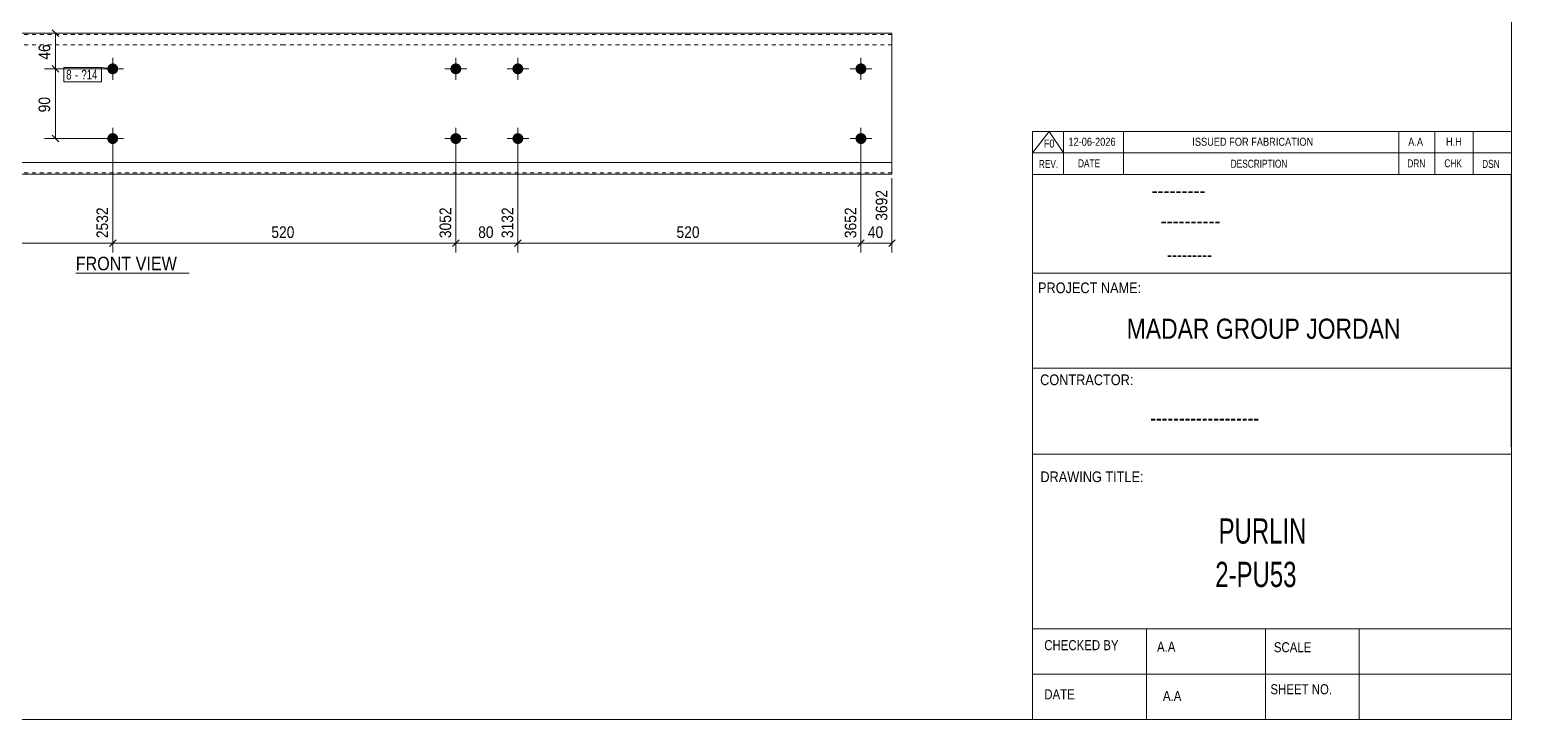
# Model space of a CAD drawing. Header units: millimetres. Extents: x 2 to 579, y 1 to 405.
# Drawn here: x 196.9 to 579, y 5 to 183 of the extents above; entities that cross this region are included whole.
import ezdxf

# ---------------------------------------------------------------- set-up
doc = ezdxf.new("R2010")
doc.units = ezdxf.units.MM
doc.linetypes.add('XKITLINE00', pattern=[0])
doc.linetypes.add('XKITLINE01', pattern=[4, 1, -1, 1, -1])
for name, color, linetype, lineweight in [('Bolt', 3, 'Continuous', 0), ('BoltMark', 7, 'Continuous', 0), ('Dimensions', 7, 'Continuous', 0), ('DrawingSheet', 5, 'Continuous', 0), ('OtherObjectType', 7, 'Continuous', 0), ('Part', 2, 'Continuous', 0)]:
    doc.layers.add(name, color=color, linetype=linetype, lineweight=lineweight)
doc.styles.add('@ARIAL_UNICODE_MS_BOLD', font='ARIAL.TTF')
doc.styles.add('ARIAL', font='ARIAL.TTF')
doc.styles.add('ARIAL_NARROW', font='ARIALN.TTF')
doc.styles.add('COMIC_SANS_MS_BOLD', font='COMICBD.TTF')
doc.styles.add('SWIS721_EX_BT', font='ARIAL.TTF')
doc.styles.add('SWISSE', font='ARIAL.TTF')

# ---------------------------------------------------------------- blocks, each defined once
blk = doc.blocks.new('*A2')
at = {"layer": 'Bolt'}
for points in [[(308.17, 172.88), (308.17, 172.84), (308.17, 172.81), (308.16, 172.77), (308.16, 172.74), (308.15, 172.7), (308.15, 172.67), (308.14, 172.64), (308.14, 172.6), (308.13, 172.57), (308.12, 172.54), (308.11, 172.5), (308.1, 172.47), (308.09, 172.44), (308.08, 172.41), (308.06, 172.37), (308.05, 172.34), (308.04, 172.31), (308.02, 172.28), (308, 172.25), (307.99, 172.22), (307.97, 172.19), (307.95, 172.16), (307.93, 172.13), (307.91, 172.1), (307.89, 172.08), (307.87, 172.05), (307.85, 172.02), (307.83, 172), (307.81, 171.97), (307.78, 171.94), (307.76, 171.92), (307.74, 171.9), (307.71, 171.87), (307.68, 171.85), (307.66, 171.83), (307.63, 171.81), (307.6, 171.79), (307.58, 171.77), (307.55, 171.75), (307.52, 171.73), (307.49, 171.71), (307.46, 171.69), (307.43, 171.68), (307.4, 171.66), (307.37, 171.64), (307.34, 171.63), (307.31, 171.62), (307.27, 171.6), (307.24, 171.59), (307.21, 171.58), (307.18, 171.57), (307.14, 171.56), (307.11, 171.55), (307.08, 171.54), (307.04, 171.54), (307.01, 171.53), (306.98, 171.53), (306.94, 171.52), (306.91, 171.52), (306.87, 171.51), (306.84, 171.51), (306.8, 171.51), (306.77, 171.51), (306.74, 171.51), (306.7, 171.51), (306.67, 171.51), (306.63, 171.52), (306.6, 171.52), (306.56, 171.53), (306.53, 171.53), (306.5, 171.54), (306.46, 171.54), (306.43, 171.55), (306.4, 171.56), (306.36, 171.57), (306.33, 171.58), (306.3, 171.59), (306.27, 171.6), (306.23, 171.62), (306.2, 171.63), (306.17, 171.64), (306.14, 171.66), (306.11, 171.68), (306.08, 171.69), (306.05, 171.71), (306.02, 171.73), (305.99, 171.75), (305.96, 171.77), (305.94, 171.79), (305.91, 171.81), (305.88, 171.83), (305.86, 171.85), (305.83, 171.87), (305.8, 171.9), (305.78, 171.92), (305.76, 171.94), (305.73, 171.97), (305.71, 172), (305.69, 172.02), (305.67, 172.05), (305.65, 172.08), (305.63, 172.1), (305.61, 172.13), (305.59, 172.16), (305.57, 172.19), (305.55, 172.22), (305.53, 172.25), (305.52, 172.28), (305.5, 172.31), (305.49, 172.34), (305.48, 172.37), (305.46, 172.41), (305.45, 172.44), (305.44, 172.47), (305.43, 172.5), (305.42, 172.54), (305.41, 172.57), (305.4, 172.6), (305.4, 172.64), (305.39, 172.67), (305.38, 172.7), (305.38, 172.74), (305.38, 172.77), (305.37, 172.81), (305.37, 172.84), (305.37, 172.88), (305.37, 172.91), (305.37, 172.94), (305.37, 172.98), (305.37, 173.01), (305.38, 173.05), (305.38, 173.08), (305.38, 173.12), (305.39, 173.15), (305.4, 173.18), (305.4, 173.22), (305.41, 173.25), (305.42, 173.28), (305.43, 173.32), (305.44, 173.35), (305.45, 173.38), (305.46, 173.41), (305.48, 173.45), (305.49, 173.48), (305.5, 173.51), (305.52, 173.54), (305.53, 173.57), (305.55, 173.6), (305.57, 173.63), (305.59, 173.66), (305.61, 173.69), (305.63, 173.72), (305.65, 173.74), (305.67, 173.77), (305.69, 173.8), (305.71, 173.82), (305.73, 173.85), (305.76, 173.88), (305.78, 173.9), (305.8, 173.92), (305.83, 173.95), (305.86, 173.97), (305.88, 173.99), (305.91, 174.01), (305.94, 174.03), (305.96, 174.05), (305.99, 174.07), (306.02, 174.09), (306.05, 174.11), (306.08, 174.13), (306.11, 174.14), (306.14, 174.16), (306.17, 174.18), (306.2, 174.19), (306.23, 174.2), (306.27, 174.22), (306.3, 174.23), (306.33, 174.24), (306.36, 174.25), (306.4, 174.26), (306.43, 174.27), (306.46, 174.28), (306.5, 174.28), (306.53, 174.29), (306.56, 174.29), (306.6, 174.3), (306.63, 174.3), (306.67, 174.31), (306.7, 174.31), (306.74, 174.31), (306.77, 174.31), (306.8, 174.31), (306.84, 174.31), (306.87, 174.31), (306.91, 174.3), (306.94, 174.3), (306.98, 174.29), (307.01, 174.29), (307.04, 174.28), (307.08, 174.28), (307.11, 174.27), (307.14, 174.26), (307.18, 174.25), (307.21, 174.24), (307.24, 174.23), (307.27, 174.22), (307.31, 174.2), (307.34, 174.19), (307.37, 174.18), (307.4, 174.16), (307.43, 174.14), (307.46, 174.13), (307.49, 174.11), (307.52, 174.09), (307.55, 174.07), (307.58, 174.05), (307.6, 174.03), (307.63, 174.01), (307.66, 173.99), (307.68, 173.97), (307.71, 173.95), (307.74, 173.92), (307.76, 173.9), (307.78, 173.88), (307.81, 173.85), (307.83, 173.82), (307.85, 173.8), (307.87, 173.77), (307.89, 173.74), (307.91, 173.72), (307.93, 173.69), (307.95, 173.66), (307.97, 173.63), (307.99, 173.6), (308, 173.57), (308.02, 173.54), (308.04, 173.51), (308.05, 173.48), (308.06, 173.45), (308.08, 173.41), (308.09, 173.38), (308.1, 173.35), (308.11, 173.32), (308.12, 173.28), (308.13, 173.25), (308.14, 173.22), (308.14, 173.18), (308.15, 173.15), (308.15, 173.12), (308.16, 173.08), (308.16, 173.05), (308.17, 173.01), (308.17, 172.98), (308.17, 172.94), (308.17, 172.91)], [(324.17, 172.88), (324.17, 172.84), (324.17, 172.81), (324.16, 172.77), (324.16, 172.74), (324.15, 172.7), (324.15, 172.67), (324.14, 172.64), (324.14, 172.6), (324.13, 172.57), (324.12, 172.54), (324.11, 172.5), (324.1, 172.47), (324.09, 172.44), (324.08, 172.41), (324.06, 172.37), (324.05, 172.34), (324.04, 172.31), (324.02, 172.28), (324, 172.25), (323.99, 172.22), (323.97, 172.19), (323.95, 172.16), (323.93, 172.13), (323.91, 172.1), (323.89, 172.08), (323.87, 172.05), (323.85, 172.02), (323.83, 172), (323.81, 171.97), (323.78, 171.94), (323.76, 171.92), (323.74, 171.9), (323.71, 171.87), (323.68, 171.85), (323.66, 171.83), (323.63, 171.81), (323.6, 171.79), (323.58, 171.77), (323.55, 171.75), (323.52, 171.73), (323.49, 171.71), (323.46, 171.69), (323.43, 171.68), (323.4, 171.66), (323.37, 171.64), (323.34, 171.63), (323.31, 171.62), (323.27, 171.6), (323.24, 171.59), (323.21, 171.58), (323.18, 171.57), (323.14, 171.56), (323.11, 171.55), (323.08, 171.54), (323.04, 171.54), (323.01, 171.53), (322.98, 171.53), (322.94, 171.52), (322.91, 171.52), (322.87, 171.51), (322.84, 171.51), (322.8, 171.51), (322.77, 171.51), (322.74, 171.51), (322.7, 171.51), (322.67, 171.51), (322.63, 171.52), (322.6, 171.52), (322.56, 171.53), (322.53, 171.53), (322.5, 171.54), (322.46, 171.54), (322.43, 171.55), (322.4, 171.56), (322.36, 171.57), (322.33, 171.58), (322.3, 171.59), (322.27, 171.6), (322.23, 171.62), (322.2, 171.63), (322.17, 171.64), (322.14, 171.66), (322.11, 171.68), (322.08, 171.69), (322.05, 171.71), (322.02, 171.73), (321.99, 171.75), (321.96, 171.77), (321.94, 171.79), (321.91, 171.81), (321.88, 171.83), (321.86, 171.85), (321.83, 171.87), (321.8, 171.9), (321.78, 171.92), (321.76, 171.94), (321.73, 171.97), (321.71, 172), (321.69, 172.02), (321.67, 172.05), (321.65, 172.08), (321.63, 172.1), (321.61, 172.13), (321.59, 172.16), (321.57, 172.19), (321.55, 172.22), (321.53, 172.25), (321.52, 172.28), (321.5, 172.31), (321.49, 172.34), (321.48, 172.37), (321.46, 172.41), (321.45, 172.44), (321.44, 172.47), (321.43, 172.5), (321.42, 172.54), (321.41, 172.57), (321.4, 172.6), (321.4, 172.64), (321.39, 172.67), (321.38, 172.7), (321.38, 172.74), (321.38, 172.77), (321.37, 172.81), (321.37, 172.84), (321.37, 172.88), (321.37, 172.91), (321.37, 172.94), (321.37, 172.98), (321.37, 173.01), (321.38, 173.05), (321.38, 173.08), (321.38, 173.12), (321.39, 173.15), (321.4, 173.18), (321.4, 173.22), (321.41, 173.25), (321.42, 173.28), (321.43, 173.32), (321.44, 173.35), (321.45, 173.38), (321.46, 173.41), (321.48, 173.45), (321.49, 173.48), (321.5, 173.51), (321.52, 173.54), (321.53, 173.57), (321.55, 173.6), (321.57, 173.63), (321.59, 173.66), (321.61, 173.69), (321.63, 173.72), (321.65, 173.74), (321.67, 173.77), (321.69, 173.8), (321.71, 173.82), (321.73, 173.85), (321.76, 173.88), (321.78, 173.9), (321.8, 173.92), (321.83, 173.95), (321.86, 173.97), (321.88, 173.99), (321.91, 174.01), (321.94, 174.03), (321.96, 174.05), (321.99, 174.07), (322.02, 174.09), (322.05, 174.11), (322.08, 174.13), (322.11, 174.14), (322.14, 174.16), (322.17, 174.18), (322.2, 174.19), (322.23, 174.2), (322.27, 174.22), (322.3, 174.23), (322.33, 174.24), (322.36, 174.25), (322.4, 174.26), (322.43, 174.27), (322.46, 174.28), (322.5, 174.28), (322.53, 174.29), (322.56, 174.29), (322.6, 174.3), (322.63, 174.3), (322.67, 174.31), (322.7, 174.31), (322.74, 174.31), (322.77, 174.31), (322.8, 174.31), (322.84, 174.31), (322.87, 174.31), (322.91, 174.3), (322.94, 174.3), (322.98, 174.29), (323.01, 174.29), (323.04, 174.28), (323.08, 174.28), (323.11, 174.27), (323.14, 174.26), (323.18, 174.25), (323.21, 174.24), (323.24, 174.23), (323.27, 174.22), (323.31, 174.2), (323.34, 174.19), (323.37, 174.18), (323.4, 174.16), (323.43, 174.14), (323.46, 174.13), (323.49, 174.11), (323.52, 174.09), (323.55, 174.07), (323.58, 174.05), (323.6, 174.03), (323.63, 174.01), (323.66, 173.99), (323.68, 173.97), (323.71, 173.95), (323.74, 173.92), (323.76, 173.9), (323.78, 173.88), (323.81, 173.85), (323.83, 173.82), (323.85, 173.8), (323.87, 173.77), (323.89, 173.74), (323.91, 173.72), (323.93, 173.69), (323.95, 173.66), (323.97, 173.63), (323.99, 173.6), (324, 173.57), (324.02, 173.54), (324.04, 173.51), (324.05, 173.48), (324.06, 173.45), (324.08, 173.41), (324.09, 173.38), (324.1, 173.35), (324.11, 173.32), (324.12, 173.28), (324.13, 173.25), (324.14, 173.22), (324.14, 173.18), (324.15, 173.15), (324.15, 173.12), (324.16, 173.08), (324.16, 173.05), (324.17, 173.01), (324.17, 172.98), (324.17, 172.94), (324.17, 172.91)], [(308.17, 154.88), (308.17, 154.84), (308.17, 154.81), (308.16, 154.77), (308.16, 154.74), (308.15, 154.7), (308.15, 154.67), (308.14, 154.64), (308.14, 154.6), (308.13, 154.57), (308.12, 154.54), (308.11, 154.5), (308.1, 154.47), (308.09, 154.44), (308.08, 154.41), (308.06, 154.37), (308.05, 154.34), (308.04, 154.31), (308.02, 154.28), (308, 154.25), (307.99, 154.22), (307.97, 154.19), (307.95, 154.16), (307.93, 154.13), (307.91, 154.1), (307.89, 154.08), (307.87, 154.05), (307.85, 154.02), (307.83, 154), (307.81, 153.97), (307.78, 153.94), (307.76, 153.92), (307.74, 153.9), (307.71, 153.87), (307.68, 153.85), (307.66, 153.83), (307.63, 153.81), (307.6, 153.79), (307.58, 153.77), (307.55, 153.75), (307.52, 153.73), (307.49, 153.71), (307.46, 153.69), (307.43, 153.68), (307.4, 153.66), (307.37, 153.64), (307.34, 153.63), (307.31, 153.62), (307.27, 153.6), (307.24, 153.59), (307.21, 153.58), (307.18, 153.57), (307.14, 153.56), (307.11, 153.55), (307.08, 153.54), (307.04, 153.54), (307.01, 153.53), (306.98, 153.53), (306.94, 153.52), (306.91, 153.52), (306.87, 153.51), (306.84, 153.51), (306.8, 153.51), (306.77, 153.51), (306.74, 153.51), (306.7, 153.51), (306.67, 153.51), (306.63, 153.52), (306.6, 153.52), (306.56, 153.53), (306.53, 153.53), (306.5, 153.54), (306.46, 153.54), (306.43, 153.55), (306.4, 153.56), (306.36, 153.57), (306.33, 153.58), (306.3, 153.59), (306.27, 153.6), (306.23, 153.62), (306.2, 153.63), (306.17, 153.64), (306.14, 153.66), (306.11, 153.68), (306.08, 153.69), (306.05, 153.71), (306.02, 153.73), (305.99, 153.75), (305.96, 153.77), (305.94, 153.79), (305.91, 153.81), (305.88, 153.83), (305.86, 153.85), (305.83, 153.87), (305.8, 153.9), (305.78, 153.92), (305.76, 153.94), (305.73, 153.97), (305.71, 154), (305.69, 154.02), (305.67, 154.05), (305.65, 154.08), (305.63, 154.1), (305.61, 154.13), (305.59, 154.16), (305.57, 154.19), (305.55, 154.22), (305.53, 154.25), (305.52, 154.28), (305.5, 154.31), (305.49, 154.34), (305.48, 154.37), (305.46, 154.41), (305.45, 154.44), (305.44, 154.47), (305.43, 154.5), (305.42, 154.54), (305.41, 154.57), (305.4, 154.6), (305.4, 154.64), (305.39, 154.67), (305.38, 154.7), (305.38, 154.74), (305.38, 154.77), (305.37, 154.81), (305.37, 154.84), (305.37, 154.88), (305.37, 154.91), (305.37, 154.94), (305.37, 154.98), (305.37, 155.01), (305.38, 155.05), (305.38, 155.08), (305.38, 155.12), (305.39, 155.15), (305.4, 155.18), (305.4, 155.22), (305.41, 155.25), (305.42, 155.28), (305.43, 155.32), (305.44, 155.35), (305.45, 155.38), (305.46, 155.41), (305.48, 155.45), (305.49, 155.48), (305.5, 155.51), (305.52, 155.54), (305.53, 155.57), (305.55, 155.6), (305.57, 155.63), (305.59, 155.66), (305.61, 155.69), (305.63, 155.72), (305.65, 155.74), (305.67, 155.77), (305.69, 155.8), (305.71, 155.82), (305.73, 155.85), (305.76, 155.88), (305.78, 155.9), (305.8, 155.92), (305.83, 155.95), (305.86, 155.97), (305.88, 155.99), (305.91, 156.01), (305.94, 156.03), (305.96, 156.05), (305.99, 156.07), (306.02, 156.09), (306.05, 156.11), (306.08, 156.13), (306.11, 156.14), (306.14, 156.16), (306.17, 156.18), (306.2, 156.19), (306.23, 156.2), (306.27, 156.22), (306.3, 156.23), (306.33, 156.24), (306.36, 156.25), (306.4, 156.26), (306.43, 156.27), (306.46, 156.28), (306.5, 156.28), (306.53, 156.29), (306.56, 156.29), (306.6, 156.3), (306.63, 156.3), (306.67, 156.31), (306.7, 156.31), (306.74, 156.31), (306.77, 156.31), (306.8, 156.31), (306.84, 156.31), (306.87, 156.31), (306.91, 156.3), (306.94, 156.3), (306.98, 156.29), (307.01, 156.29), (307.04, 156.28), (307.08, 156.28), (307.11, 156.27), (307.14, 156.26), (307.18, 156.25), (307.21, 156.24), (307.24, 156.23), (307.27, 156.22), (307.31, 156.2), (307.34, 156.19), (307.37, 156.18), (307.4, 156.16), (307.43, 156.14), (307.46, 156.13), (307.49, 156.11), (307.52, 156.09), (307.55, 156.07), (307.58, 156.05), (307.6, 156.03), (307.63, 156.01), (307.66, 155.99), (307.68, 155.97), (307.71, 155.95), (307.74, 155.92), (307.76, 155.9), (307.78, 155.88), (307.81, 155.85), (307.83, 155.82), (307.85, 155.8), (307.87, 155.77), (307.89, 155.74), (307.91, 155.72), (307.93, 155.69), (307.95, 155.66), (307.97, 155.63), (307.99, 155.6), (308, 155.57), (308.02, 155.54), (308.04, 155.51), (308.05, 155.48), (308.06, 155.45), (308.08, 155.41), (308.09, 155.38), (308.1, 155.35), (308.11, 155.32), (308.12, 155.28), (308.13, 155.25), (308.14, 155.22), (308.14, 155.18), (308.15, 155.15), (308.15, 155.12), (308.16, 155.08), (308.16, 155.05), (308.17, 155.01), (308.17, 154.98), (308.17, 154.94), (308.17, 154.91)], [(324.17, 154.88), (324.17, 154.84), (324.17, 154.81), (324.16, 154.77), (324.16, 154.74), (324.15, 154.7), (324.15, 154.67), (324.14, 154.64), (324.14, 154.6), (324.13, 154.57), (324.12, 154.54), (324.11, 154.5), (324.1, 154.47), (324.09, 154.44), (324.08, 154.41), (324.06, 154.37), (324.05, 154.34), (324.04, 154.31), (324.02, 154.28), (324, 154.25), (323.99, 154.22), (323.97, 154.19), (323.95, 154.16), (323.93, 154.13), (323.91, 154.1), (323.89, 154.08), (323.87, 154.05), (323.85, 154.02), (323.83, 154), (323.81, 153.97), (323.78, 153.94), (323.76, 153.92), (323.74, 153.9), (323.71, 153.87), (323.68, 153.85), (323.66, 153.83), (323.63, 153.81), (323.6, 153.79), (323.58, 153.77), (323.55, 153.75), (323.52, 153.73), (323.49, 153.71), (323.46, 153.69), (323.43, 153.68), (323.4, 153.66), (323.37, 153.64), (323.34, 153.63), (323.31, 153.62), (323.27, 153.6), (323.24, 153.59), (323.21, 153.58), (323.18, 153.57), (323.14, 153.56), (323.11, 153.55), (323.08, 153.54), (323.04, 153.54), (323.01, 153.53), (322.98, 153.53), (322.94, 153.52), (322.91, 153.52), (322.87, 153.51), (322.84, 153.51), (322.8, 153.51), (322.77, 153.51), (322.74, 153.51), (322.7, 153.51), (322.67, 153.51), (322.63, 153.52), (322.6, 153.52), (322.56, 153.53), (322.53, 153.53), (322.5, 153.54), (322.46, 153.54), (322.43, 153.55), (322.4, 153.56), (322.36, 153.57), (322.33, 153.58), (322.3, 153.59), (322.27, 153.6), (322.23, 153.62), (322.2, 153.63), (322.17, 153.64), (322.14, 153.66), (322.11, 153.68), (322.08, 153.69), (322.05, 153.71), (322.02, 153.73), (321.99, 153.75), (321.96, 153.77), (321.94, 153.79), (321.91, 153.81), (321.88, 153.83), (321.86, 153.85), (321.83, 153.87), (321.8, 153.9), (321.78, 153.92), (321.76, 153.94), (321.73, 153.97), (321.71, 154), (321.69, 154.02), (321.67, 154.05), (321.65, 154.08), (321.63, 154.1), (321.61, 154.13), (321.59, 154.16), (321.57, 154.19), (321.55, 154.22), (321.53, 154.25), (321.52, 154.28), (321.5, 154.31), (321.49, 154.34), (321.48, 154.37), (321.46, 154.41), (321.45, 154.44), (321.44, 154.47), (321.43, 154.5), (321.42, 154.54), (321.41, 154.57), (321.4, 154.6), (321.4, 154.64), (321.39, 154.67), (321.38, 154.7), (321.38, 154.74), (321.38, 154.77), (321.37, 154.81), (321.37, 154.84), (321.37, 154.88), (321.37, 154.91), (321.37, 154.94), (321.37, 154.98), (321.37, 155.01), (321.38, 155.05), (321.38, 155.08), (321.38, 155.12), (321.39, 155.15), (321.4, 155.18), (321.4, 155.22), (321.41, 155.25), (321.42, 155.28), (321.43, 155.32), (321.44, 155.35), (321.45, 155.38), (321.46, 155.41), (321.48, 155.45), (321.49, 155.48), (321.5, 155.51), (321.52, 155.54), (321.53, 155.57), (321.55, 155.6), (321.57, 155.63), (321.59, 155.66), (321.61, 155.69), (321.63, 155.72), (321.65, 155.74), (321.67, 155.77), (321.69, 155.8), (321.71, 155.82), (321.73, 155.85), (321.76, 155.88), (321.78, 155.9), (321.8, 155.92), (321.83, 155.95), (321.86, 155.97), (321.88, 155.99), (321.91, 156.01), (321.94, 156.03), (321.96, 156.05), (321.99, 156.07), (322.02, 156.09), (322.05, 156.11), (322.08, 156.13), (322.11, 156.14), (322.14, 156.16), (322.17, 156.18), (322.2, 156.19), (322.23, 156.2), (322.27, 156.22), (322.3, 156.23), (322.33, 156.24), (322.36, 156.25), (322.4, 156.26), (322.43, 156.27), (322.46, 156.28), (322.5, 156.28), (322.53, 156.29), (322.56, 156.29), (322.6, 156.3), (322.63, 156.3), (322.67, 156.31), (322.7, 156.31), (322.74, 156.31), (322.77, 156.31), (322.8, 156.31), (322.84, 156.31), (322.87, 156.31), (322.91, 156.3), (322.94, 156.3), (322.98, 156.29), (323.01, 156.29), (323.04, 156.28), (323.08, 156.28), (323.11, 156.27), (323.14, 156.26), (323.18, 156.25), (323.21, 156.24), (323.24, 156.23), (323.27, 156.22), (323.31, 156.2), (323.34, 156.19), (323.37, 156.18), (323.4, 156.16), (323.43, 156.14), (323.46, 156.13), (323.49, 156.11), (323.52, 156.09), (323.55, 156.07), (323.58, 156.05), (323.6, 156.03), (323.63, 156.01), (323.66, 155.99), (323.68, 155.97), (323.71, 155.95), (323.74, 155.92), (323.76, 155.9), (323.78, 155.88), (323.81, 155.85), (323.83, 155.82), (323.85, 155.8), (323.87, 155.77), (323.89, 155.74), (323.91, 155.72), (323.93, 155.69), (323.95, 155.66), (323.97, 155.63), (323.99, 155.6), (324, 155.57), (324.02, 155.54), (324.04, 155.51), (324.05, 155.48), (324.06, 155.45), (324.08, 155.41), (324.09, 155.38), (324.1, 155.35), (324.11, 155.32), (324.12, 155.28), (324.13, 155.25), (324.14, 155.22), (324.14, 155.18), (324.15, 155.15), (324.15, 155.12), (324.16, 155.08), (324.16, 155.05), (324.17, 155.01), (324.17, 154.98), (324.17, 154.94), (324.17, 154.91)]]:
    blk.add_hatch(color=3, dxfattribs=at).paths.add_polyline_path(points, flags=17)
at = {"layer": 'Bolt', "color": 3, "linetype": 'XKITLINE00', "lineweight": 0}
for p, q in [((309.57, 172.91), (303.97, 172.91)), ((306.77, 175.71), (306.77, 170.11)), ((325.57, 172.91), (319.97, 172.91)), ((322.77, 175.71), (322.77, 170.11)), ((306.77, 157.71), (306.77, 152.11)), ((322.77, 157.71), (322.77, 152.11)), ((309.57, 154.91), (303.97, 154.91)), ((325.57, 154.91), (319.97, 154.91))]:
    blk.add_line(p, q, dxfattribs=at)
blk = doc.blocks.new('*A3')
at = {"layer": 'Bolt'}
for points in [[(219.68, 172.88), (219.68, 172.84), (219.68, 172.81), (219.68, 172.77), (219.67, 172.74), (219.67, 172.7), (219.66, 172.67), (219.65, 172.64), (219.65, 172.6), (219.64, 172.57), (219.63, 172.54), (219.62, 172.5), (219.61, 172.47), (219.6, 172.44), (219.59, 172.41), (219.58, 172.37), (219.56, 172.34), (219.55, 172.31), (219.53, 172.28), (219.52, 172.25), (219.5, 172.22), (219.48, 172.19), (219.46, 172.16), (219.45, 172.13), (219.43, 172.1), (219.41, 172.08), (219.39, 172.05), (219.36, 172.02), (219.34, 172), (219.32, 171.97), (219.3, 171.94), (219.27, 171.92), (219.25, 171.9), (219.22, 171.87), (219.2, 171.85), (219.17, 171.83), (219.14, 171.81), (219.12, 171.79), (219.09, 171.77), (219.06, 171.75), (219.03, 171.73), (219, 171.71), (218.97, 171.69), (218.94, 171.68), (218.91, 171.66), (218.88, 171.64), (218.85, 171.63), (218.82, 171.62), (218.79, 171.6), (218.75, 171.59), (218.72, 171.58), (218.69, 171.57), (218.66, 171.56), (218.62, 171.55), (218.59, 171.54), (218.55, 171.54), (218.52, 171.53), (218.49, 171.53), (218.45, 171.52), (218.42, 171.52), (218.38, 171.51), (218.35, 171.51), (218.32, 171.51), (218.28, 171.51), (218.25, 171.51), (218.21, 171.51), (218.18, 171.51), (218.14, 171.52), (218.11, 171.52), (218.08, 171.53), (218.04, 171.53), (218.01, 171.54), (217.98, 171.54), (217.94, 171.55), (217.91, 171.56), (217.88, 171.57), (217.84, 171.58), (217.81, 171.59), (217.78, 171.6), (217.75, 171.62), (217.71, 171.63), (217.68, 171.64), (217.65, 171.66), (217.62, 171.68), (217.59, 171.69), (217.56, 171.71), (217.53, 171.73), (217.5, 171.75), (217.48, 171.77), (217.45, 171.79), (217.42, 171.81), (217.39, 171.83), (217.37, 171.85), (217.34, 171.87), (217.32, 171.9), (217.29, 171.92), (217.27, 171.94), (217.24, 171.97), (217.22, 172), (217.2, 172.02), (217.18, 172.05), (217.16, 172.08), (217.14, 172.1), (217.12, 172.13), (217.1, 172.16), (217.08, 172.19), (217.06, 172.22), (217.05, 172.25), (217.03, 172.28), (217.02, 172.31), (217, 172.34), (216.99, 172.37), (216.98, 172.41), (216.96, 172.44), (216.95, 172.47), (216.94, 172.5), (216.93, 172.54), (216.92, 172.57), (216.92, 172.6), (216.91, 172.64), (216.9, 172.67), (216.9, 172.7), (216.89, 172.74), (216.89, 172.77), (216.89, 172.81), (216.88, 172.84), (216.88, 172.88), (216.88, 172.91), (216.88, 172.94), (216.88, 172.98), (216.89, 173.01), (216.89, 173.05), (216.89, 173.08), (216.9, 173.12), (216.9, 173.15), (216.91, 173.18), (216.92, 173.22), (216.92, 173.25), (216.93, 173.28), (216.94, 173.32), (216.95, 173.35), (216.96, 173.38), (216.98, 173.41), (216.99, 173.45), (217, 173.48), (217.02, 173.51), (217.03, 173.54), (217.05, 173.57), (217.06, 173.6), (217.08, 173.63), (217.1, 173.66), (217.12, 173.69), (217.14, 173.72), (217.16, 173.74), (217.18, 173.77), (217.2, 173.8), (217.22, 173.82), (217.24, 173.85), (217.27, 173.88), (217.29, 173.9), (217.32, 173.92), (217.34, 173.95), (217.37, 173.97), (217.39, 173.99), (217.42, 174.01), (217.45, 174.03), (217.48, 174.05), (217.5, 174.07), (217.53, 174.09), (217.56, 174.11), (217.59, 174.13), (217.62, 174.14), (217.65, 174.16), (217.68, 174.18), (217.71, 174.19), (217.75, 174.2), (217.78, 174.22), (217.81, 174.23), (217.84, 174.24), (217.88, 174.25), (217.91, 174.26), (217.94, 174.27), (217.98, 174.28), (218.01, 174.28), (218.04, 174.29), (218.08, 174.29), (218.11, 174.3), (218.14, 174.3), (218.18, 174.31), (218.21, 174.31), (218.25, 174.31), (218.28, 174.31), (218.32, 174.31), (218.35, 174.31), (218.38, 174.31), (218.42, 174.3), (218.45, 174.3), (218.49, 174.29), (218.52, 174.29), (218.55, 174.28), (218.59, 174.28), (218.62, 174.27), (218.66, 174.26), (218.69, 174.25), (218.72, 174.24), (218.75, 174.23), (218.79, 174.22), (218.82, 174.2), (218.85, 174.19), (218.88, 174.18), (218.91, 174.16), (218.94, 174.14), (218.97, 174.13), (219, 174.11), (219.03, 174.09), (219.06, 174.07), (219.09, 174.05), (219.12, 174.03), (219.14, 174.01), (219.17, 173.99), (219.2, 173.97), (219.22, 173.95), (219.25, 173.92), (219.27, 173.9), (219.3, 173.88), (219.32, 173.85), (219.34, 173.82), (219.36, 173.8), (219.39, 173.77), (219.41, 173.74), (219.43, 173.72), (219.45, 173.69), (219.46, 173.66), (219.48, 173.63), (219.5, 173.6), (219.52, 173.57), (219.53, 173.54), (219.55, 173.51), (219.56, 173.48), (219.58, 173.45), (219.59, 173.41), (219.6, 173.38), (219.61, 173.35), (219.62, 173.32), (219.63, 173.28), (219.64, 173.25), (219.65, 173.22), (219.65, 173.18), (219.66, 173.15), (219.67, 173.12), (219.67, 173.08), (219.68, 173.05), (219.68, 173.01), (219.68, 172.98), (219.68, 172.94), (219.68, 172.91)], [(412.66, 172.88), (412.66, 172.84), (412.65, 172.81), (412.65, 172.77), (412.65, 172.74), (412.64, 172.7), (412.64, 172.67), (412.63, 172.64), (412.62, 172.6), (412.62, 172.57), (412.61, 172.54), (412.6, 172.5), (412.59, 172.47), (412.58, 172.44), (412.56, 172.41), (412.55, 172.37), (412.54, 172.34), (412.52, 172.31), (412.51, 172.28), (412.49, 172.25), (412.48, 172.22), (412.46, 172.19), (412.44, 172.16), (412.42, 172.13), (412.4, 172.1), (412.38, 172.08), (412.36, 172.05), (412.34, 172.02), (412.32, 172), (412.29, 171.97), (412.27, 171.94), (412.25, 171.92), (412.22, 171.9), (412.2, 171.87), (412.17, 171.85), (412.15, 171.83), (412.12, 171.81), (412.09, 171.79), (412.06, 171.77), (412.04, 171.75), (412.01, 171.73), (411.98, 171.71), (411.95, 171.69), (411.92, 171.68), (411.89, 171.66), (411.86, 171.64), (411.82, 171.63), (411.79, 171.62), (411.76, 171.6), (411.73, 171.59), (411.7, 171.58), (411.66, 171.57), (411.63, 171.56), (411.6, 171.55), (411.56, 171.54), (411.53, 171.54), (411.5, 171.53), (411.46, 171.53), (411.43, 171.52), (411.39, 171.52), (411.36, 171.51), (411.33, 171.51), (411.29, 171.51), (411.26, 171.51), (411.22, 171.51), (411.19, 171.51), (411.15, 171.51), (411.12, 171.52), (411.09, 171.52), (411.05, 171.53), (411.02, 171.53), (410.98, 171.54), (410.95, 171.54), (410.92, 171.55), (410.88, 171.56), (410.85, 171.57), (410.82, 171.58), (410.79, 171.59), (410.75, 171.6), (410.72, 171.62), (410.69, 171.63), (410.66, 171.64), (410.63, 171.66), (410.6, 171.68), (410.57, 171.69), (410.54, 171.71), (410.51, 171.73), (410.48, 171.75), (410.45, 171.77), (410.42, 171.79), (410.4, 171.81), (410.37, 171.83), (410.34, 171.85), (410.32, 171.87), (410.29, 171.9), (410.27, 171.92), (410.24, 171.94), (410.22, 171.97), (410.2, 172), (410.18, 172.02), (410.15, 172.05), (410.13, 172.08), (410.11, 172.1), (410.09, 172.13), (410.07, 172.16), (410.06, 172.19), (410.04, 172.22), (410.02, 172.25), (410.01, 172.28), (409.99, 172.31), (409.98, 172.34), (409.96, 172.37), (409.95, 172.41), (409.94, 172.44), (409.93, 172.47), (409.92, 172.5), (409.91, 172.54), (409.9, 172.57), (409.89, 172.6), (409.88, 172.64), (409.88, 172.67), (409.87, 172.7), (409.87, 172.74), (409.86, 172.77), (409.86, 172.81), (409.86, 172.84), (409.86, 172.88), (409.86, 172.91), (409.86, 172.94), (409.86, 172.98), (409.86, 173.01), (409.86, 173.05), (409.87, 173.08), (409.87, 173.12), (409.88, 173.15), (409.88, 173.18), (409.89, 173.22), (409.9, 173.25), (409.91, 173.28), (409.92, 173.32), (409.93, 173.35), (409.94, 173.38), (409.95, 173.41), (409.96, 173.45), (409.98, 173.48), (409.99, 173.51), (410.01, 173.54), (410.02, 173.57), (410.04, 173.6), (410.06, 173.63), (410.07, 173.66), (410.09, 173.69), (410.11, 173.72), (410.13, 173.74), (410.15, 173.77), (410.18, 173.8), (410.2, 173.82), (410.22, 173.85), (410.24, 173.88), (410.27, 173.9), (410.29, 173.92), (410.32, 173.95), (410.34, 173.97), (410.37, 173.99), (410.4, 174.01), (410.42, 174.03), (410.45, 174.05), (410.48, 174.07), (410.51, 174.09), (410.54, 174.11), (410.57, 174.13), (410.6, 174.14), (410.63, 174.16), (410.66, 174.18), (410.69, 174.19), (410.72, 174.2), (410.75, 174.22), (410.79, 174.23), (410.82, 174.24), (410.85, 174.25), (410.88, 174.26), (410.92, 174.27), (410.95, 174.28), (410.98, 174.28), (411.02, 174.29), (411.05, 174.29), (411.09, 174.3), (411.12, 174.3), (411.15, 174.31), (411.19, 174.31), (411.22, 174.31), (411.26, 174.31), (411.29, 174.31), (411.33, 174.31), (411.36, 174.31), (411.39, 174.3), (411.43, 174.3), (411.46, 174.29), (411.5, 174.29), (411.53, 174.28), (411.56, 174.28), (411.6, 174.27), (411.63, 174.26), (411.66, 174.25), (411.7, 174.24), (411.73, 174.23), (411.76, 174.22), (411.79, 174.2), (411.82, 174.19), (411.86, 174.18), (411.89, 174.16), (411.92, 174.14), (411.95, 174.13), (411.98, 174.11), (412.01, 174.09), (412.04, 174.07), (412.06, 174.05), (412.09, 174.03), (412.12, 174.01), (412.15, 173.99), (412.17, 173.97), (412.2, 173.95), (412.22, 173.92), (412.25, 173.9), (412.27, 173.88), (412.29, 173.85), (412.32, 173.82), (412.34, 173.8), (412.36, 173.77), (412.38, 173.74), (412.4, 173.72), (412.42, 173.69), (412.44, 173.66), (412.46, 173.63), (412.48, 173.6), (412.49, 173.57), (412.51, 173.54), (412.52, 173.51), (412.54, 173.48), (412.55, 173.45), (412.56, 173.41), (412.58, 173.38), (412.59, 173.35), (412.6, 173.32), (412.61, 173.28), (412.62, 173.25), (412.62, 173.22), (412.63, 173.18), (412.64, 173.15), (412.64, 173.12), (412.65, 173.08), (412.65, 173.05), (412.65, 173.01), (412.66, 172.98), (412.66, 172.94), (412.66, 172.91)], [(219.68, 154.88), (219.68, 154.84), (219.68, 154.81), (219.68, 154.77), (219.67, 154.74), (219.67, 154.7), (219.66, 154.67), (219.65, 154.64), (219.65, 154.6), (219.64, 154.57), (219.63, 154.54), (219.62, 154.5), (219.61, 154.47), (219.6, 154.44), (219.59, 154.41), (219.58, 154.37), (219.56, 154.34), (219.55, 154.31), (219.53, 154.28), (219.52, 154.25), (219.5, 154.22), (219.48, 154.19), (219.46, 154.16), (219.45, 154.13), (219.43, 154.1), (219.41, 154.08), (219.39, 154.05), (219.36, 154.02), (219.34, 154), (219.32, 153.97), (219.3, 153.94), (219.27, 153.92), (219.25, 153.9), (219.22, 153.87), (219.2, 153.85), (219.17, 153.83), (219.14, 153.81), (219.12, 153.79), (219.09, 153.77), (219.06, 153.75), (219.03, 153.73), (219, 153.71), (218.97, 153.69), (218.94, 153.68), (218.91, 153.66), (218.88, 153.64), (218.85, 153.63), (218.82, 153.62), (218.79, 153.6), (218.75, 153.59), (218.72, 153.58), (218.69, 153.57), (218.66, 153.56), (218.62, 153.55), (218.59, 153.54), (218.55, 153.54), (218.52, 153.53), (218.49, 153.53), (218.45, 153.52), (218.42, 153.52), (218.38, 153.51), (218.35, 153.51), (218.32, 153.51), (218.28, 153.51), (218.25, 153.51), (218.21, 153.51), (218.18, 153.51), (218.14, 153.52), (218.11, 153.52), (218.08, 153.53), (218.04, 153.53), (218.01, 153.54), (217.98, 153.54), (217.94, 153.55), (217.91, 153.56), (217.88, 153.57), (217.84, 153.58), (217.81, 153.59), (217.78, 153.6), (217.75, 153.62), (217.71, 153.63), (217.68, 153.64), (217.65, 153.66), (217.62, 153.68), (217.59, 153.69), (217.56, 153.71), (217.53, 153.73), (217.5, 153.75), (217.48, 153.77), (217.45, 153.79), (217.42, 153.81), (217.39, 153.83), (217.37, 153.85), (217.34, 153.87), (217.32, 153.9), (217.29, 153.92), (217.27, 153.94), (217.24, 153.97), (217.22, 154), (217.2, 154.02), (217.18, 154.05), (217.16, 154.08), (217.14, 154.1), (217.12, 154.13), (217.1, 154.16), (217.08, 154.19), (217.06, 154.22), (217.05, 154.25), (217.03, 154.28), (217.02, 154.31), (217, 154.34), (216.99, 154.37), (216.98, 154.41), (216.96, 154.44), (216.95, 154.47), (216.94, 154.5), (216.93, 154.54), (216.92, 154.57), (216.92, 154.6), (216.91, 154.64), (216.9, 154.67), (216.9, 154.7), (216.89, 154.74), (216.89, 154.77), (216.89, 154.81), (216.88, 154.84), (216.88, 154.88), (216.88, 154.91), (216.88, 154.94), (216.88, 154.98), (216.89, 155.01), (216.89, 155.05), (216.89, 155.08), (216.9, 155.12), (216.9, 155.15), (216.91, 155.18), (216.92, 155.22), (216.92, 155.25), (216.93, 155.28), (216.94, 155.32), (216.95, 155.35), (216.96, 155.38), (216.98, 155.41), (216.99, 155.45), (217, 155.48), (217.02, 155.51), (217.03, 155.54), (217.05, 155.57), (217.06, 155.6), (217.08, 155.63), (217.1, 155.66), (217.12, 155.69), (217.14, 155.72), (217.16, 155.74), (217.18, 155.77), (217.2, 155.8), (217.22, 155.82), (217.24, 155.85), (217.27, 155.88), (217.29, 155.9), (217.32, 155.92), (217.34, 155.95), (217.37, 155.97), (217.39, 155.99), (217.42, 156.01), (217.45, 156.03), (217.48, 156.05), (217.5, 156.07), (217.53, 156.09), (217.56, 156.11), (217.59, 156.13), (217.62, 156.14), (217.65, 156.16), (217.68, 156.18), (217.71, 156.19), (217.75, 156.2), (217.78, 156.22), (217.81, 156.23), (217.84, 156.24), (217.88, 156.25), (217.91, 156.26), (217.94, 156.27), (217.98, 156.28), (218.01, 156.28), (218.04, 156.29), (218.08, 156.29), (218.11, 156.3), (218.14, 156.3), (218.18, 156.31), (218.21, 156.31), (218.25, 156.31), (218.28, 156.31), (218.32, 156.31), (218.35, 156.31), (218.38, 156.31), (218.42, 156.3), (218.45, 156.3), (218.49, 156.29), (218.52, 156.29), (218.55, 156.28), (218.59, 156.28), (218.62, 156.27), (218.66, 156.26), (218.69, 156.25), (218.72, 156.24), (218.75, 156.23), (218.79, 156.22), (218.82, 156.2), (218.85, 156.19), (218.88, 156.18), (218.91, 156.16), (218.94, 156.14), (218.97, 156.13), (219, 156.11), (219.03, 156.09), (219.06, 156.07), (219.09, 156.05), (219.12, 156.03), (219.14, 156.01), (219.17, 155.99), (219.2, 155.97), (219.22, 155.95), (219.25, 155.92), (219.27, 155.9), (219.3, 155.88), (219.32, 155.85), (219.34, 155.82), (219.36, 155.8), (219.39, 155.77), (219.41, 155.74), (219.43, 155.72), (219.45, 155.69), (219.46, 155.66), (219.48, 155.63), (219.5, 155.6), (219.52, 155.57), (219.53, 155.54), (219.55, 155.51), (219.56, 155.48), (219.58, 155.45), (219.59, 155.41), (219.6, 155.38), (219.61, 155.35), (219.62, 155.32), (219.63, 155.28), (219.64, 155.25), (219.65, 155.22), (219.65, 155.18), (219.66, 155.15), (219.67, 155.12), (219.67, 155.08), (219.68, 155.05), (219.68, 155.01), (219.68, 154.98), (219.68, 154.94), (219.68, 154.91)], [(412.66, 154.88), (412.66, 154.84), (412.65, 154.81), (412.65, 154.77), (412.65, 154.74), (412.64, 154.7), (412.64, 154.67), (412.63, 154.64), (412.62, 154.6), (412.62, 154.57), (412.61, 154.54), (412.6, 154.5), (412.59, 154.47), (412.58, 154.44), (412.56, 154.41), (412.55, 154.37), (412.54, 154.34), (412.52, 154.31), (412.51, 154.28), (412.49, 154.25), (412.48, 154.22), (412.46, 154.19), (412.44, 154.16), (412.42, 154.13), (412.4, 154.1), (412.38, 154.08), (412.36, 154.05), (412.34, 154.02), (412.32, 154), (412.29, 153.97), (412.27, 153.94), (412.25, 153.92), (412.22, 153.9), (412.2, 153.87), (412.17, 153.85), (412.15, 153.83), (412.12, 153.81), (412.09, 153.79), (412.06, 153.77), (412.04, 153.75), (412.01, 153.73), (411.98, 153.71), (411.95, 153.69), (411.92, 153.68), (411.89, 153.66), (411.86, 153.64), (411.82, 153.63), (411.79, 153.62), (411.76, 153.6), (411.73, 153.59), (411.7, 153.58), (411.66, 153.57), (411.63, 153.56), (411.6, 153.55), (411.56, 153.54), (411.53, 153.54), (411.5, 153.53), (411.46, 153.53), (411.43, 153.52), (411.39, 153.52), (411.36, 153.51), (411.33, 153.51), (411.29, 153.51), (411.26, 153.51), (411.22, 153.51), (411.19, 153.51), (411.15, 153.51), (411.12, 153.52), (411.09, 153.52), (411.05, 153.53), (411.02, 153.53), (410.98, 153.54), (410.95, 153.54), (410.92, 153.55), (410.88, 153.56), (410.85, 153.57), (410.82, 153.58), (410.79, 153.59), (410.75, 153.6), (410.72, 153.62), (410.69, 153.63), (410.66, 153.64), (410.63, 153.66), (410.6, 153.68), (410.57, 153.69), (410.54, 153.71), (410.51, 153.73), (410.48, 153.75), (410.45, 153.77), (410.42, 153.79), (410.4, 153.81), (410.37, 153.83), (410.34, 153.85), (410.32, 153.87), (410.29, 153.9), (410.27, 153.92), (410.24, 153.94), (410.22, 153.97), (410.2, 154), (410.18, 154.02), (410.15, 154.05), (410.13, 154.08), (410.11, 154.1), (410.09, 154.13), (410.07, 154.16), (410.06, 154.19), (410.04, 154.22), (410.02, 154.25), (410.01, 154.28), (409.99, 154.31), (409.98, 154.34), (409.96, 154.37), (409.95, 154.41), (409.94, 154.44), (409.93, 154.47), (409.92, 154.5), (409.91, 154.54), (409.9, 154.57), (409.89, 154.6), (409.88, 154.64), (409.88, 154.67), (409.87, 154.7), (409.87, 154.74), (409.86, 154.77), (409.86, 154.81), (409.86, 154.84), (409.86, 154.88), (409.86, 154.91), (409.86, 154.94), (409.86, 154.98), (409.86, 155.01), (409.86, 155.05), (409.87, 155.08), (409.87, 155.12), (409.88, 155.15), (409.88, 155.18), (409.89, 155.22), (409.9, 155.25), (409.91, 155.28), (409.92, 155.32), (409.93, 155.35), (409.94, 155.38), (409.95, 155.41), (409.96, 155.45), (409.98, 155.48), (409.99, 155.51), (410.01, 155.54), (410.02, 155.57), (410.04, 155.6), (410.06, 155.63), (410.07, 155.66), (410.09, 155.69), (410.11, 155.72), (410.13, 155.74), (410.15, 155.77), (410.18, 155.8), (410.2, 155.82), (410.22, 155.85), (410.24, 155.88), (410.27, 155.9), (410.29, 155.92), (410.32, 155.95), (410.34, 155.97), (410.37, 155.99), (410.4, 156.01), (410.42, 156.03), (410.45, 156.05), (410.48, 156.07), (410.51, 156.09), (410.54, 156.11), (410.57, 156.13), (410.6, 156.14), (410.63, 156.16), (410.66, 156.18), (410.69, 156.19), (410.72, 156.2), (410.75, 156.22), (410.79, 156.23), (410.82, 156.24), (410.85, 156.25), (410.88, 156.26), (410.92, 156.27), (410.95, 156.28), (410.98, 156.28), (411.02, 156.29), (411.05, 156.29), (411.09, 156.3), (411.12, 156.3), (411.15, 156.31), (411.19, 156.31), (411.22, 156.31), (411.26, 156.31), (411.29, 156.31), (411.33, 156.31), (411.36, 156.31), (411.39, 156.3), (411.43, 156.3), (411.46, 156.29), (411.5, 156.29), (411.53, 156.28), (411.56, 156.28), (411.6, 156.27), (411.63, 156.26), (411.66, 156.25), (411.7, 156.24), (411.73, 156.23), (411.76, 156.22), (411.79, 156.2), (411.82, 156.19), (411.86, 156.18), (411.89, 156.16), (411.92, 156.14), (411.95, 156.13), (411.98, 156.11), (412.01, 156.09), (412.04, 156.07), (412.06, 156.05), (412.09, 156.03), (412.12, 156.01), (412.15, 155.99), (412.17, 155.97), (412.2, 155.95), (412.22, 155.92), (412.25, 155.9), (412.27, 155.88), (412.29, 155.85), (412.32, 155.82), (412.34, 155.8), (412.36, 155.77), (412.38, 155.74), (412.4, 155.72), (412.42, 155.69), (412.44, 155.66), (412.46, 155.63), (412.48, 155.6), (412.49, 155.57), (412.51, 155.54), (412.52, 155.51), (412.54, 155.48), (412.55, 155.45), (412.56, 155.41), (412.58, 155.38), (412.59, 155.35), (412.6, 155.32), (412.61, 155.28), (412.62, 155.25), (412.62, 155.22), (412.63, 155.18), (412.64, 155.15), (412.64, 155.12), (412.65, 155.08), (412.65, 155.05), (412.65, 155.01), (412.66, 154.98), (412.66, 154.94), (412.66, 154.91)]]:
    blk.add_hatch(color=3, dxfattribs=at).paths.add_polyline_path(points, flags=17)
at = {"layer": 'Bolt', "color": 3, "linetype": 'XKITLINE00', "lineweight": 0}
for p, q in [((221.08, 172.91), (215.48, 172.91)), ((218.28, 175.71), (218.28, 170.11)), ((414.06, 172.91), (408.46, 172.91)), ((411.26, 175.71), (411.26, 170.11)), ((218.28, 157.71), (218.28, 152.11)), ((411.26, 157.71), (411.26, 152.11)), ((221.08, 154.91), (215.48, 154.91)), ((414.06, 154.91), (408.46, 154.91))]:
    blk.add_line(p, q, dxfattribs=at)
blk = doc.blocks.new('*A4')
at = {"layer": 'Part', "color": 2, "linetype": 'XKITLINE00', "lineweight": 0}
for p, q in [((262.48, 182.11), (174.09, 182.11)), ((366.96, 182.11), (262.58, 182.11)), ((419.26, 182.11), (367.06, 182.11)), ((419.26, 182.11), (419.26, 145.71)), ((262.48, 148.71), (174.09, 148.71)), ((174.09, 145.71), (262.48, 145.71)), ((366.96, 148.71), (262.58, 148.71)), ((262.58, 145.71), (366.96, 145.71)), ((419.26, 148.71), (367.06, 148.71)), ((367.06, 145.71), (419.26, 145.71))]:
    blk.add_line(p, q, dxfattribs=at)
at = {"layer": 'Part', "color": 7, "linetype": 'XKITLINE01', "lineweight": 0}
for p, q in [((262.48, 181.75), (174.09, 181.75)), ((366.96, 181.75), (262.58, 181.75)), ((419.26, 181.75), (367.06, 181.75)), ((262.48, 179.11), (174.09, 179.11)), ((366.96, 179.11), (262.58, 179.11)), ((419.26, 179.11), (367.06, 179.11)), ((262.48, 146.07), (174.09, 146.07)), ((366.96, 146.07), (262.58, 146.07)), ((419.26, 146.07), (367.06, 146.07))]:
    blk.add_line(p, q, dxfattribs=at)
blk = doc.blocks.new('*A9')
at = {"layer": 'DrawingSheet', "color": 5, "linetype": 'XKITLINE00', "lineweight": 0}
for p, q in [((579, 5), (579, 405)), ((5, 5), (579, 5))]:
    blk.add_line(p, q, dxfattribs=at)
blk = doc.blocks.new('*A12')
at = {"layer": 'OtherObjectType', "color": 7, "linetype": 'XKITLINE00', "lineweight": 0}
for p, q in [((455.5, 156.76), (579, 156.76)), ((455.5, 151.21), (459.82, 156.76)), ((455.5, 151.21), (455.5, 156.76)), ((459.82, 156.76), (463.53, 151.21)), ((463.53, 151.21), (463.53, 156.76)), ((478.97, 151.21), (478.97, 156.76)), ((549.98, 151.21), (549.98, 156.76)), ((559.24, 151.21), (559.24, 156.76)), ((569.12, 151.21), (569.12, 156.76)), ((579, 151.21), (579, 156.76)), ((455.5, 151.21), (579, 151.21)), ((455.5, 145.65), (455.5, 151.21)), ((459.21, 151.21), (579, 151.21)), ((463.53, 145.65), (463.53, 151.21)), ((478.97, 145.65), (478.97, 151.21)), ((549.98, 145.65), (549.98, 151.21)), ((559.24, 145.65), (559.24, 151.21)), ((569.12, 145.65), (569.12, 151.21)), ((579, 145.65), (579, 151.21))]:
    blk.add_line(p, q, dxfattribs=at)
at = {"layer": 'OtherObjectType', "color": 7, "style": 'ARIAL_NARROW'}
for s, height, width, p in [('F0', 2.058, 1.008832, (458.4, 152.59)), ('12-06-2026', 2.058, 1.008832, (464.76, 153.06)), ('ISSUED FOR FABRICATION', 2.0583, 1.008832, (496.71, 153.06)), ('A.A', 2.058, 1.008832, (552.4, 153.06)), ('H.H', 2.058, 1.008832, (562.13, 153.06)), ('REV.', 2.058, 0.907949, (457.13, 147.31)), ('DATE', 2.058, 0.907949, (467.23, 147.5)), ('DESCRIPTION', 2.0583, 0.907949, (506.61, 147.39)), ('DRN', 2.058, 0.907949, (552.17, 147.47)), ('CHK', 2.058, 0.907949, (561.72, 147.5)), ('DSN', 2.058, 0.907949, (571.47, 147.35))]:
    blk.add_text(s, height=height, dxfattribs=dict(at, width=width)).set_placement(p)
blk = doc.blocks.new('*A14')
at = {"layer": 'OtherObjectType', "color": 2, "linetype": 'XKITLINE00', "lineweight": 0}
for p, q in [((455.5, 145.65), (579, 145.65)), ((455.5, 5), (455.5, 145.64)), ((578.98, 145.64), (579, 5)), ((579, 120.14), (455.5, 120.14)), ((455.5, 95.63), (579, 95.63)), ((579, 73.49), (455.5, 73.49)), ((579, 28.4), (455.5, 28.4)), ((484.94, 28.4), (484.94, 5)), ((515.62, 5), (515.62, 28.4)), ((539.75, 5), (539.75, 28.4)), ((579, 16.7), (455.5, 16.7)), ((579, 5), (455.5, 5))]:
    blk.add_line(p, q, dxfattribs=at)
at = {"layer": 'OtherObjectType', "color": 4, "style": '@ARIAL_UNICODE_MS_BOLD', "width": 0.85}
blk.add_text('---------', height=3.9, dxfattribs=at).set_placement((486.23, 139.59))
at = {"layer": 'OtherObjectType', "color": 7, "style": 'ARIAL', "width": 0.85}
for s, height, p in [('----------', 3.9, (488.56, 131.77)), ('---------', 3.25, (490.21, 123.31))]:
    blk.add_text(s, height=height, dxfattribs=at).set_placement(p)
at = {"layer": 'OtherObjectType', "color": 3, "width": 0.85}
for s, style, p in [('PROJECT NAME:', 'SWIS721_EX_BT', (456.92, 115.01)), ('CONTRACTOR:', 'SWISSE', (457.47, 91.27)), ('DRAWING TITLE:', 'SWIS721_EX_BT', (457.53, 66.24))]:
    blk.add_text(s, height=2.7618, dxfattribs=dict(at, style=style)).set_placement(p)
at = {"layer": 'OtherObjectType', "color": 7, "width": 0.85}
for s, height, p in [('MADAR GROUP JORDAN', 5.2, (479.79, 103.23)), ('CHECKED BY', 2.592, (458.53, 22.86)), ('A.A', 2.592, (487.61, 22.45)), ('SCALE', 2.592, (517.74, 22.33)), ('DATE', 2.592, (458.54, 10.16)), ('A.A', 2.592, (489.14, 9.76)), ('SHEET NO.', 2.592, (516.87, 11.49))]:
    blk.add_text(s, height=height, dxfattribs=at).set_placement(p)
at = {"layer": 'OtherObjectType', "color": 1}
for s, height, style, width, p in [('-------------------', 3.9, 'COMIC_SANS_MS_BOLD', 0.85, (485.87, 80.86)), ('PURLIN', 6.5, 'ARIAL', 0.68, (503.5, 50.37)), ('2-PU53', 6.5, 'ARIAL', 0.68, (502.64, 39.17))]:
    blk.add_text(s, height=height, dxfattribs=dict(at, style=style, width=width)).set_placement(p)
blk = doc.blocks.new('*A17')
at = {"layer": 'Dimensions', "color": 7, "linetype": 'XKITLINE00', "lineweight": 0}
for p, q in [((217.28, 172.91), (200.65, 172.91)), ((202.65, 173.76), (204.35, 172.06)), ((203.5, 154.91), (203.5, 172.91)), ((217.28, 154.91), (200.65, 154.91)), ((202.65, 155.76), (204.35, 154.06))]:
    blk.add_line(p, q, dxfattribs=at)
at = {"layer": 'Dimensions', "color": 3}
for p in [(203.5, 172.91), (203.5, 154.91)]:
    blk.add_point(p, dxfattribs=at)
at = {"layer": 'Dimensions', "color": 3, "style": 'ARIAL', "width": 0.85}
blk.add_text('90', height=3, rotation=90.0002, dxfattribs=at).set_placement((202.15, 161.68))
blk = doc.blocks.new('*A18')
at = {"layer": 'Dimensions', "color": 7, "linetype": 'XKITLINE00', "lineweight": 0}
for p, q in [((217.28, 182.11), (200.65, 182.11)), ((202.65, 182.96), (204.35, 181.26)), ((203.5, 172.91), (203.5, 182.11)), ((217.28, 172.91), (200.65, 172.91)), ((202.65, 173.76), (204.35, 172.06))]:
    blk.add_line(p, q, dxfattribs=at)
at = {"layer": 'Dimensions', "color": 3}
for p in [(203.5, 182.11), (203.5, 172.91)]:
    blk.add_point(p, dxfattribs=at)
at = {"layer": 'Dimensions', "color": 3, "style": 'ARIAL', "width": 0.85}
blk.add_text('46', height=3, rotation=90.0002, dxfattribs=at).set_placement((202.15, 175.28))
blk = doc.blocks.new('*A24')
at = {"layer": 'Dimensions', "color": 7, "linetype": 'XKITLINE00', "lineweight": 0}
for p, q in [((129.79, 153.91), (129.79, 125.51)), ((218.28, 153.91), (218.28, 125.51)), ((130.64, 128.76), (128.95, 127.06)), ((129.79, 127.91), (218.28, 127.91)), ((219.13, 128.76), (217.43, 127.06))]:
    blk.add_line(p, q, dxfattribs=at)
at = {"layer": 'Dimensions', "color": 3}
for p in [(129.79, 127.91), (218.28, 127.91)]:
    blk.add_point(p, dxfattribs=at)
at = {"layer": 'Dimensions', "color": 3, "style": 'ARIAL', "width": 0.85}
blk.add_text('2532', height=3, rotation=90.0002, dxfattribs=at).set_placement((217.08, 129.21))
blk.add_text('1749', height=3, dxfattribs=at).set_placement((169.59, 129.26))
blk = doc.blocks.new('*A25')
at = {"layer": 'Dimensions', "color": 7, "linetype": 'XKITLINE00', "lineweight": 0}
for p, q in [((218.28, 153.91), (218.28, 125.51)), ((306.77, 153.91), (306.77, 125.51)), ((219.13, 128.76), (217.43, 127.06)), ((218.28, 127.91), (306.77, 127.91)), ((307.62, 128.76), (305.92, 127.06))]:
    blk.add_line(p, q, dxfattribs=at)
at = {"layer": 'Dimensions', "color": 3}
for p in [(218.28, 127.91), (306.77, 127.91)]:
    blk.add_point(p, dxfattribs=at)
at = {"layer": 'Dimensions', "color": 3, "style": 'ARIAL', "width": 0.85}
blk.add_text('3052', height=3, rotation=90.0002, dxfattribs=at).set_placement((305.57, 129.21))
blk.add_text('520', height=3, dxfattribs=at).set_placement((259.19, 129.26))
blk = doc.blocks.new('*A26')
at = {"layer": 'Dimensions', "color": 7, "linetype": 'XKITLINE00', "lineweight": 0}
for p, q in [((306.77, 153.91), (306.77, 125.51)), ((322.77, 153.91), (322.77, 125.51)), ((307.62, 128.76), (305.92, 127.06)), ((306.77, 127.91), (322.77, 127.91)), ((323.62, 128.76), (321.92, 127.06))]:
    blk.add_line(p, q, dxfattribs=at)
at = {"layer": 'Dimensions', "color": 3}
for p in [(306.77, 127.91), (322.77, 127.91)]:
    blk.add_point(p, dxfattribs=at)
at = {"layer": 'Dimensions', "color": 3, "style": 'ARIAL', "width": 0.85}
blk.add_text('3132', height=3, rotation=90.0002, dxfattribs=at).set_placement((321.57, 129.21))
blk.add_text('80', height=3, dxfattribs=at).set_placement((312.54, 129.26))
blk = doc.blocks.new('*A27')
at = {"layer": 'Dimensions', "color": 7, "linetype": 'XKITLINE00', "lineweight": 0}
for p, q in [((322.77, 153.91), (322.77, 125.51)), ((411.26, 153.91), (411.26, 125.51)), ((323.62, 128.76), (321.92, 127.06)), ((322.77, 127.91), (411.26, 127.91)), ((412.11, 128.76), (410.41, 127.06))]:
    blk.add_line(p, q, dxfattribs=at)
at = {"layer": 'Dimensions', "color": 3}
for p in [(322.77, 127.91), (411.26, 127.91)]:
    blk.add_point(p, dxfattribs=at)
at = {"layer": 'Dimensions', "color": 3, "style": 'ARIAL', "width": 0.85}
blk.add_text('3652', height=3, rotation=90.0002, dxfattribs=at).set_placement((410.06, 129.21))
blk.add_text('520', height=3, dxfattribs=at).set_placement((363.68, 129.26))
blk = doc.blocks.new('*A28')
at = {"layer": 'Dimensions', "color": 7, "linetype": 'XKITLINE00', "lineweight": 0}
for p, q in [((411.26, 153.91), (411.26, 125.51)), ((419.26, 144.71), (419.26, 125.51)), ((412.11, 128.76), (410.41, 127.06)), ((411.26, 127.91), (419.26, 127.91)), ((420.11, 128.76), (418.41, 127.06))]:
    blk.add_line(p, q, dxfattribs=at)
at = {"layer": 'Dimensions', "color": 3}
for p in [(411.26, 127.91), (419.26, 127.91)]:
    blk.add_point(p, dxfattribs=at)
at = {"layer": 'Dimensions', "color": 3, "style": 'ARIAL', "width": 0.85}
blk.add_text('3692', height=3, rotation=90.0002, dxfattribs=at).set_placement((418.06, 133.71))
blk.add_text('40', height=3, dxfattribs=at).set_placement((413.03, 129.26))
blk = doc.blocks.new('*A29')
at = {"layer": 'BoltMark', "color": 7, "linetype": 'XKITLINE00', "lineweight": 0}
for p, q in [((205.69, 173.26), (215.38, 173.26)), ((205.69, 169.56), (205.69, 173.26)), ((215.38, 169.56), (215.38, 173.26)), ((218.28, 172.91), (215.38, 173.26)), ((205.69, 169.56), (215.38, 169.56))]:
    blk.add_line(p, q, dxfattribs=at)
at = {"layer": 'BoltMark', "color": 3, "style": 'ARIAL_NARROW', "width": 0.85}
for s, p in [('8', (206.29, 170.16)), ('?14', (210.22, 170.16)), ('-', (208.56, 170.16))]:
    blk.add_text(s, height=2.5, dxfattribs=at).set_placement(p)
blk = doc.blocks.new('*A32')
at = {"layer": 'OtherObjectType', "color": 7, "linetype": 'XKITLINE00', "lineweight": 0}
blk.add_line((208.73, 120.16), (238.03, 120.16), dxfattribs=at)
at = {"layer": 'OtherObjectType', "color": 7, "style": 'ARIAL', "width": 0.85}
blk.add_text('FRONT VIEW', height=3.5, dxfattribs=at).set_placement((208.73, 120.91))

msp = doc.modelspace()

# ---------------------------------------------------------------- block references
at = {"lineweight": 0}
for name in ['*A9', '*A18', '*A17', '*A29', '*A3', '*A2', '*A12', '*A24', '*A25', '*A26', '*A27', '*A28', '*A14', '*A32']:
    msp.add_blockref(name, (0, 0), dxfattribs=at)
at = {"layer": 'Part', "lineweight": 0}
msp.add_blockref('*A4', (0, 0), dxfattribs=at)

doc.saveas('drawing.dxf')
